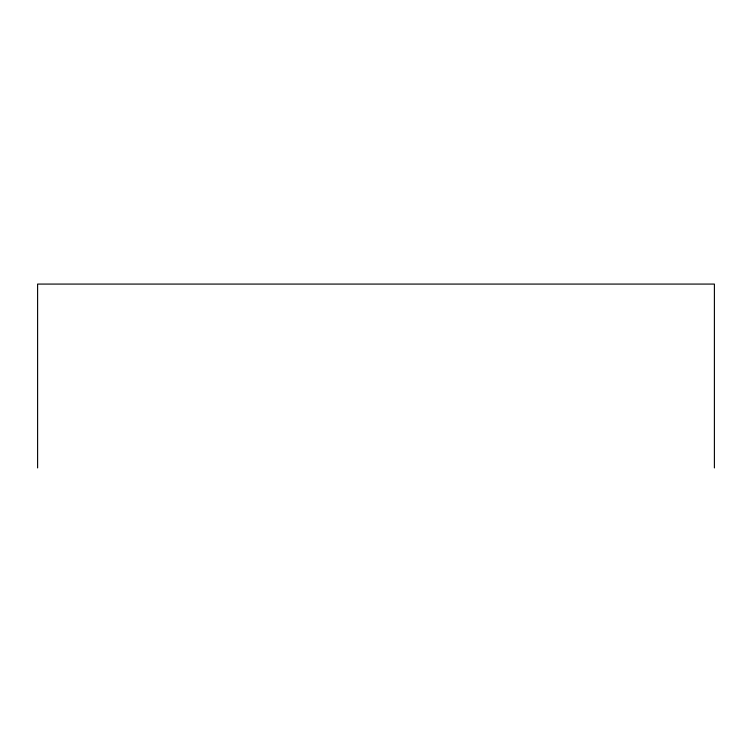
<?xml version="1.0" encoding="UTF-8"?>
<svg xmlns="http://www.w3.org/2000/svg" width="752" height="752" viewBox="0 0 752 752"><rect width="100%" height="100%" fill="white"/><g stroke="black" fill="none" stroke-linecap="round" stroke-linejoin="round"><path stroke-width="1.13" d="M714.4 467.923L714.4 284.077L37.6 284.077L37.6 467.923"/></g></svg>
